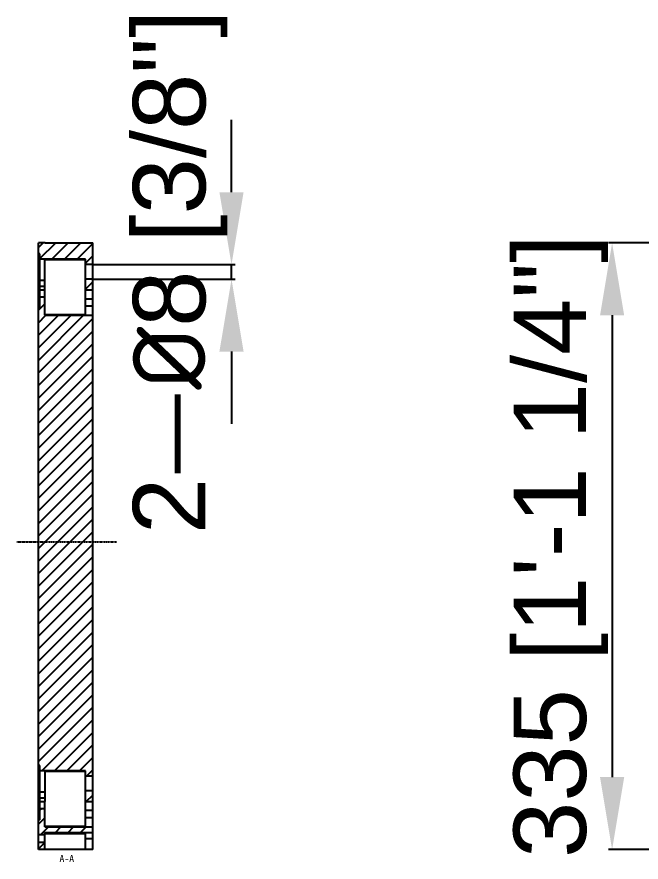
# Model space of a CAD drawing. Header units: millimetres. Extents: x 710 to 26878, y 589 to 5187.
# Drawn here: x 8355.8 to 8700.4, y 1781.9 to 2248.6 of the extents above; entities that cross this region are included whole.
import ezdxf

# ---------------------------------------------------------------- set-up
doc = ezdxf.new("R2010")
doc.units = ezdxf.units.MM
doc.linetypes.add('CENTER', pattern=[0.6, 0.375, -0.075, 0.075, -0.075])
doc.layers.add('02___PRT_ALL_AXES', color=7, linetype='Continuous')
doc.layers.add('center', color=1, linetype='CENTER')
doc.styles.get("Standard").update_dxf_attribs({"font": 'arial.ttf'})
doc.dimstyles.new('DIMSTYLE_5-scale4', dxfattribs={"dimscale": 2, "dimtxt": 20, "dimasz": 20, "dimexe": 1, "dimexo": 0, "dimgap": 1.25, "dimtad": 1, "dimzin": 9, "dimdsep": 46, "dimtxsty": 'Standard', "dimcen": 0.09, "dimclre": 256, "dimclrt": 256, "dimadec": 1, "dimazin": 2, "dimtp": 0.15, "dimtm": 0.15, "dimtfac": 0.8, "dimtmove": 0, "dimatfit": 3, "dimfxl": 1, "dimtolj": 1, "dimarcsym": 0})

# ---------------------------------------------------------------- blocks, each defined once
blk = doc.blocks.new('*D63')
at = {"color": 0, "lineweight": -2, "transparency": 16777216}
for p, q in [((8474.28, 2151.81), (8474.28, 2191.81)), ((8474.28, 2103.81), (8474.28, 2111.81)), ((8474.28, 2063.81), (8474.28, 2023.81))]:
    blk.add_line(p, q, dxfattribs=at)
at = {"lineweight": -2, "transparency": 16777216}
for p, q in [((8397.75, 2111.81), (8476.28, 2111.81)), ((8397.75, 2103.81), (8476.28, 2103.81))]:
    blk.add_line(p, q, dxfattribs=at)
at = {"color": 0, "transparency": 16777216}
for points in [[(8467.61, 2151.81), (8480.95, 2151.81), (8474.28, 2111.81)], [(8467.61, 2063.81), (8480.95, 2063.81), (8474.28, 2103.81)]]:
    blk.add_solid(points, dxfattribs=at)
at = {"layer": 'Defpoints', "color": 0, "transparency": 16777216}
for p in [(8397.75, 2111.81), (8474.28, 2111.81), (8397.75, 2103.81)]:
    blk.add_point(p, dxfattribs=at)
at = {"transparency": 16777216, "insert": (8445.89, 2107.81), "char_height": 40, "attachment_point": 5, "rotation": 90}
blk.add_mtext('\\A1;2{\\fSimSun|b0|i0|c134|p2;—\\fISOCPEUR|b0|i0|c0|p34;%%C}8 [3/8"]', dxfattribs=at)
blk = doc.blocks.new('*D71')
at = {"lineweight": -2, "transparency": 16777216}
for p, q in [((8738.37, 2123.81), (8682.39, 2123.81)), ((8738.37, 1788.81), (8682.39, 1788.81))]:
    blk.add_line(p, q, dxfattribs=at)
at = {"color": 0, "lineweight": -2, "transparency": 16777216}
blk.add_line((8684.39, 2083.81), (8684.39, 1828.81), dxfattribs=at)
at = {"color": 0, "transparency": 16777216}
for points in [[(8677.73, 2083.81), (8691.06, 2083.81), (8684.39, 2123.81)], [(8677.73, 1828.81), (8691.06, 1828.81), (8684.39, 1788.81)]]:
    blk.add_solid(points, dxfattribs=at)
at = {"layer": 'Defpoints', "color": 0, "transparency": 16777216}
for p in [(8738.37, 2123.81), (8684.39, 1788.81), (8738.37, 1788.81)]:
    blk.add_point(p, dxfattribs=at)
at = {"transparency": 16777216, "insert": (8656, 1956.31), "char_height": 40, "attachment_point": 5, "rotation": 90}
blk.add_mtext('\\A1;335 [1\'-1 1/4"]', dxfattribs=at)

msp = doc.modelspace()

# ---------------------------------------------------------------- hatches: boundary and pattern name
at = {"true_color": 0xf8d731}
h = msp.add_hatch(dxfattribs=at)
h.set_pattern_fill('_U', color=40, scale=4.895355, angle=45, pattern_type=0)
h.set_pattern_definition([(45, (11002.148, 761.0235), (-3.4615385, 3.4615385), [])])
h.paths.add_polyline_path([(8397.7467, 2123.8091), (8371.4467, 2123.8091), (8367.7467, 2123.8091), (8367.7467, 2117.8091), (8368.5467, 2117.8091), (8368.5467, 2114.8091), (8393.7467, 2114.8091), (8393.7467, 2111.8091), (8397.7467, 2111.8091)])
h.paths.add_polyline_path([(8397.7467, 2083.8091), (8371.2467, 2083.8091), (8371.2467, 2093.8091), (8368.5467, 2093.8091), (8368.5467, 2087.8091), (8367.7467, 2087.8091), (8367.7467, 1958.8091), (8397.7467, 1958.8091)])
h.paths.add_polyline_path([(8397.7467, 1958.8091), (8367.7467, 1958.8091), (8367.7467, 1835.3091), (8368.5467, 1835.3091), (8368.5467, 1832.3091), (8393.7467, 1832.3091), (8393.7467, 1829.3091), (8397.7467, 1829.3091)])
h.paths.add_polyline_path([(8397.7467, 1821.3091), (8393.7467, 1821.3091), (8393.7467, 1815.3091), (8397.7467, 1815.3091)])
h.paths.add_polyline_path([(8397.7467, 1801.3091), (8371.2467, 1801.3091), (8371.2467, 1811.3091), (8368.5467, 1811.3091), (8368.5467, 1805.3091), (8367.7467, 1805.3091), (8367.7467, 1796.9091), (8371.2467, 1796.9091), (8371.2467, 1798.3091), (8397.7467, 1798.3091)])
h = msp.add_hatch(dxfattribs=at)
h.set_pattern_fill('_U', color=40, scale=5, angle=45, pattern_type=0)
h.set_pattern_definition([(45, (11002.148, 761.0235), (-3.535534, 3.535534), [])])
h.paths.add_polyline_path([(8393.7467, 2097.8091), (8397.7467, 2097.8091), (8397.7467, 2103.8091), (8393.7467, 2103.8091)])
h = msp.add_hatch(dxfattribs=at)
h.set_pattern_fill('_USER', color=40, scale=4.6, angle=45, pattern_type=0)
h.set_pattern_definition([(45, (11002.148, 761.0235), (-3.252691, 3.252691), [])])
h.paths.add_polyline_path([(8371.2467, 1792.7091), (8367.7467, 1792.7091), (8367.7467, 1788.8091), (8371.2467, 1788.8091)])

# ---------------------------------------------------------------- linework, layer by layer
at = {"color": 7, "linetype": 'Continuous'}
for p, q in [((8367.7467, 1825.3091), (8367.7467, 2123.8091)), ((8371.4467, 2123.8091), (8367.7467, 2123.8091)), ((8397.7467, 1788.8091), (8397.7467, 2123.8091)), ((8368.5467, 2117.8091), (8367.7467, 2117.8091)), ((8368.5467, 2087.8091), (8368.5467, 2117.8091)), ((8393.7467, 2114.8091), (8368.5467, 2114.8091)), ((8371.2467, 2083.8091), (8371.2467, 2114.5173)), ((8393.7467, 2114.5173), (8371.2467, 2114.5173)), ((8393.7467, 2084.2266), (8393.7467, 2114.8091)), ((8397.7467, 2111.8091), (8393.7467, 2111.8091)), ((8367.7467, 2107.8091), (8368.5467, 2107.8091)), ((8368.5467, 2103.1791), (8371.2467, 2103.1791)), ((8397.7467, 2103.8091), (8393.7467, 2103.8091)), ((8367.7467, 2097.8091), (8371.2467, 2097.8091)), ((8368.5467, 2099.8719), (8371.2467, 2099.8719)), ((8393.7467, 2097.8091), (8397.7467, 2097.8091)), ((8371.2467, 2093.8091), (8368.5467, 2093.8091)), ((8397.7467, 2092.8091), (8393.7467, 2092.8091)), ((8368.5467, 2087.8091), (8367.7467, 2087.8091)), ((8397.7467, 2088.8091), (8393.7467, 2088.8091)), ((8371.2467, 2084.2266), (8393.7467, 2084.2266)), ((8371.2467, 2083.8091), (8397.7467, 2083.8091)), ((8368.5467, 1835.3091), (8367.7467, 1835.3091)), ((8368.5467, 1820.6791), (8368.5467, 1835.3091)), ((8393.7467, 1832.3091), (8368.5467, 1832.3091)), ((8393.7467, 1832.0173), (8371.2467, 1832.0173)), ((8393.7467, 1801.7266), (8393.7467, 1832.3091)), ((8397.7467, 1829.3091), (8393.7467, 1829.3091)), ((8397.7467, 1821.3091), (8393.7467, 1821.3091)), ((8367.7467, 1788.8091), (8367.7467, 1815.3091)), ((8368.5467, 1805.3091), (8368.5467, 1815.3091)), ((8371.2467, 1811.3091), (8368.5467, 1811.3091)), ((8371.2467, 1801.3091), (8371.2467, 1815.3091)), ((8393.7467, 1815.3091), (8397.7467, 1815.3091)), ((8397.7467, 1810.3091), (8393.7467, 1810.3091)), ((8397.7467, 1806.3091), (8393.7467, 1806.3091)), ((8368.5467, 1805.3091), (8367.7467, 1805.3091)), ((8371.2467, 1801.7266), (8393.7467, 1801.7266)), ((8371.2467, 1796.9091), (8367.7467, 1796.9091)), ((8371.2467, 1801.3091), (8397.7467, 1801.3091)), ((8371.2467, 1798.3091), (8397.7467, 1798.3091)), ((8371.2467, 1788.8091), (8371.2467, 1798.3091)), ((8371.2467, 1797.6814), (8393.7467, 1797.6814)), ((8393.7467, 1788.8091), (8393.7467, 1797.6814)), ((8371.2467, 1792.7091), (8367.7467, 1792.7091)), ((8397.7467, 1794.8091), (8393.7467, 1794.8091)), ((8397.7467, 1788.8091), (8367.7467, 1788.8091))]:
    msp.add_line(p, q, dxfattribs=at)
msp.add_line((8371.4467, 2123.8091), (8397.7467, 2123.8091))
at = {"layer": '02___PRT_ALL_AXES', "color": 7, "linetype": 'Continuous'}
for p, q in [((8371.2467, 1832.0173), (8371.2467, 1815.3091)), ((8367.7467, 1825.3091), (8368.5467, 1825.3091)), ((8367.7467, 1815.3091), (8367.7467, 1825.3091)), ((8368.5467, 1820.6791), (8371.2467, 1820.6791)), ((8368.5467, 1815.3091), (8368.5467, 1820.6791)), ((8368.5467, 1817.3719), (8371.2467, 1817.3719)), ((8367.7467, 1815.3091), (8371.2467, 1815.3091))]:
    msp.add_line(p, q, dxfattribs=at)
at = {"layer": 'center'}
msp.add_line((8355.8012, 1958.8091), (8410.7858, 1958.8091), dxfattribs=at)

# ---------------------------------------------------------------- texts
at = {"color": 2, "linetype": 'Continuous', "insert": (8387.3816, 1785.8798), "char_height": 3.96875, "width": 100.0125, "attachment_point": 3, "line_spacing_factor": 0.9}
msp.add_mtext('{\\fSimSun|b0|i0|c134|p2;A-A}', dxfattribs=at)

# ---------------------------------------------------------------- dimensions: what is measured, and where the dimension line sits
dim = msp.add_linear_dim(base=(8474.2806, 2111.8091), p1=(8397.7467, 2103.8091), p2=(8397.7467, 2111.8091), angle=90, text='2{\\fSimSun|b0|i0|c134|p2;—\\fISOCPEUR|b0|i0|c0|p34;%%C}<>', dimstyle='DIMSTYLE_5-scale4', override={"dimarcsym": 1})
dim.commit()
dim.dimension.update_dxf_attribs({"geometry": '*D63', "text_midpoint": (8474.2806, 2107.8091), "dimtype": 160})
dim = msp.add_linear_dim(base=(8684.3922, 1788.8091), p1=(8738.3706, 2123.8091), p2=(8738.3706, 1788.8091), angle=90, dimstyle='DIMSTYLE_5-scale4', override={"dimarcsym": 1})
dim.commit()
dim.dimension.update_dxf_attribs({"geometry": '*D71', "text_midpoint": (8684.3922, 1956.3091), "dimtype": 160})

doc.saveas('drawing.dxf')
